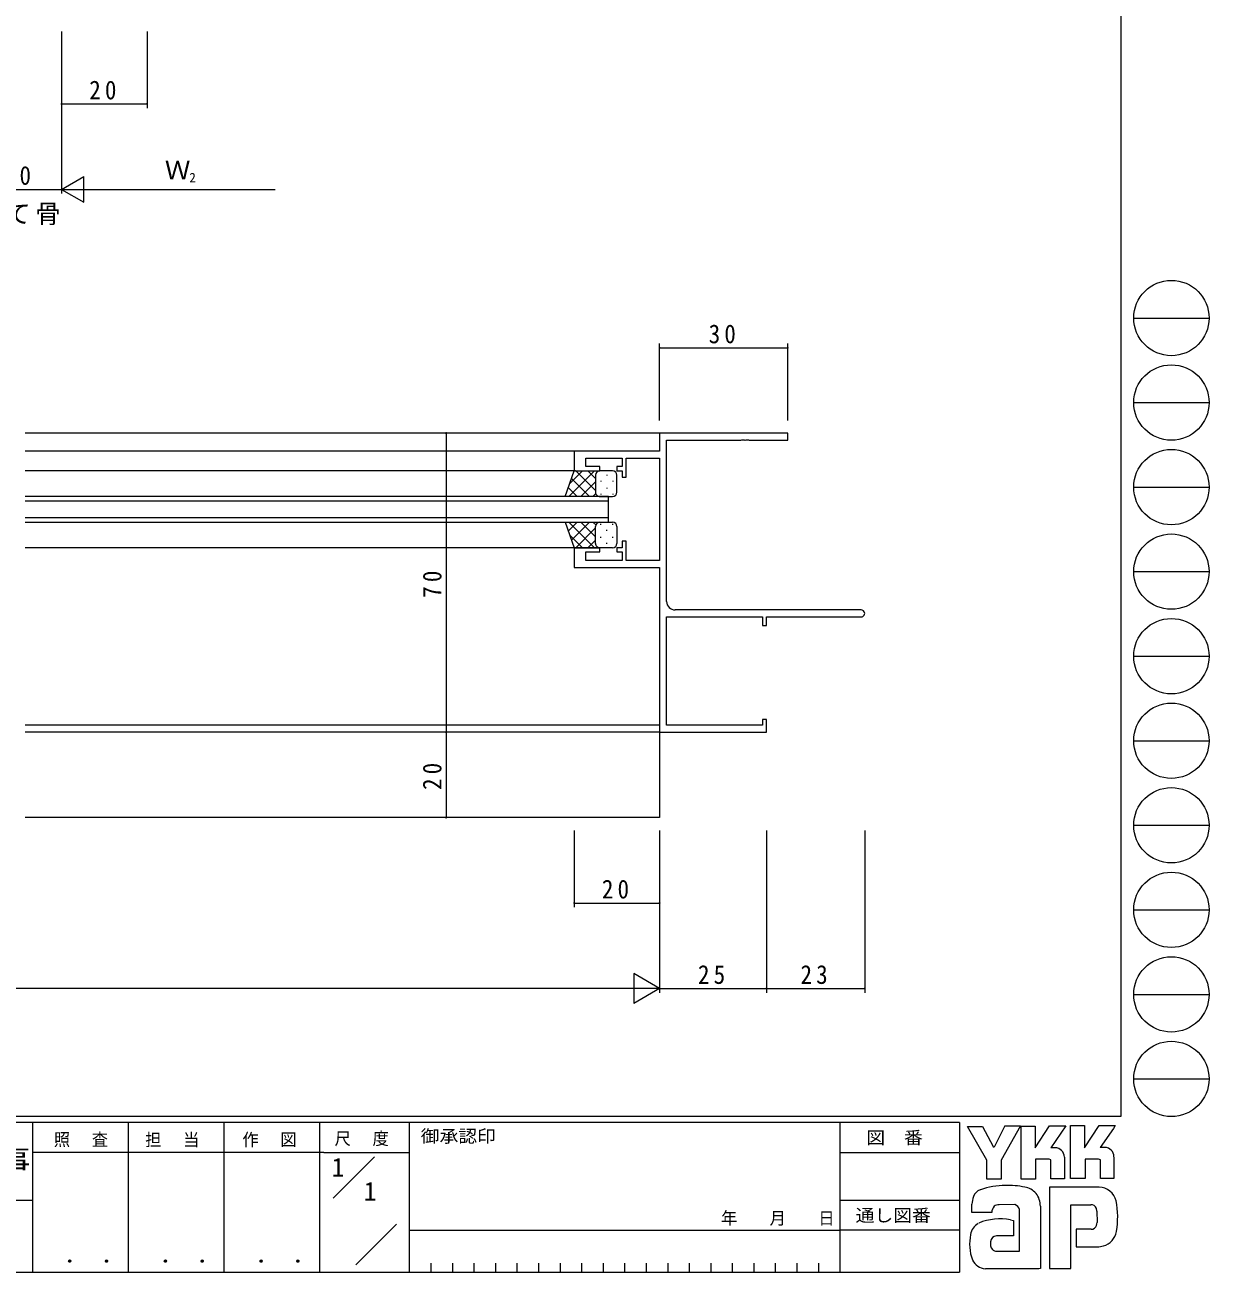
# Model space of a CAD drawing. Units: millimetres on the paper. Extents: x -420 to 373, y -297 to 267.
# Drawn here: x 95.7 to 372.9, y -297 to -5 of the extents above; entities that cross this region are included whole.
import ezdxf
from ezdxf.enums import TextEntityAlignment as Align

# ---------------------------------------------------------------- set-up
doc = ezdxf.new("R2010")
doc.units = ezdxf.units.MM
for name, color, linetype, lineweight in [('0-1_YKK_ZWAK', 7, 'Continuous', 9), ('0-3_YKK_11', 7, 'Continuous', 9), ('0-4_YKK_12', 2, 'Continuous', 9), ('0-5_YKK_13', 4, 'Continuous', 9), ('0-6_YKK_D', 6, 'Continuous', 9)]:
    doc.layers.add(name, color=color, linetype=linetype, lineweight=lineweight)
doc.layers.add('0-2_USER1', color=3, linetype='Continuous')
doc.styles.add('ＭＳ ゴシック', font='')
doc.styles.get('ＭＳ ゴシック').set_extended_font_data('MS Gothic')

msp = doc.modelspace()

# ---------------------------------------------------------------- linework, layer by layer
at = {"layer": '0-1_YKK_ZWAK'}
for p, q in [((352.3, 264.4), (352.3, -260.6)), ((355.276, -73.616), (372.916, -73.616)), ((355.276, -93.412), (372.916, -93.412)), ((355.276, -113.208), (372.916, -113.208)), ((355.276, -133.004), (372.916, -133.004)), ((355.276, -152.8), (372.916, -152.8)), ((355.276, -172.596), (372.916, -172.596)), ((355.276, -192.392), (372.916, -192.392)), ((355.276, -212.188), (372.916, -212.188)), ((355.276, -231.984), (372.916, -231.984)), ((355.276, -251.78), (372.916, -251.78)), ((352.3, -260.6), (-417.7, -260.6)), ((314.5, -262), (-417.7, -262)), ((97.5, -262), (97.5, -297)), ((119.9, -262), (119.9, -297)), ((142.3, -262), (142.3, -297)), ((164.7, -262), (164.7, -297)), ((185.7, -262), (185.7, -297)), ((286.5, -262), (286.5, -297)), ((314.5, -262), (314.5, -297)), ((325.136, -262.798), (322.581, -267.771)), ((340.474, -262.717), (343.745, -262.717)), ((340.474, -275.123), (340.474, -262.717)), ((347.178, -262.717), (350.962, -262.717)), ((350.962, -262.717), (350.583, -263.365)), ((316.337, -262.906), (319.851, -262.906)), ((320.932, -270.799), (316.337, -262.906)), ((328.96, -275.231), (328.96, -262.825)), ((350.583, -263.365), (347.461, -267.825)), ((336.879, -267.906), (335.84, -267.906)), ((348.501, -267.825), (347.461, -267.825)), ((165.684, -268.999), (97.5, -268.999)), ((165.684, -268.999), (185.7, -268.999)), ((167.87, -279.736), (177.564, -270.043)), ((286.5, -269), (314.5, -269)), ((335.474, -270.582), (332.284, -270.582)), ((339.042, -270.069), (339.042, -275.15)), ((343.88, -270.555), (343.88, -275.123)), ((347.069, -270.555), (343.88, -270.555)), ((347.502, -270.717), (347.069, -270.555)), ((347.502, -275.096), (347.502, -270.717)), ((350.664, -270.069), (350.664, -275.096)), ((347.124, -277.096), (335.528, -277.096)), ((335.528, -277.096), (335.528, -296.206)), ((343.88, -275.123), (340.474, -275.123)), ((347.502, -275.046), (347.553, -275.096)), ((350.664, -275.096), (347.502, -275.096)), ((-31.3, -280.199), (97.5, -280.199)), ((286.5, -280.199), (314.5, -280.199)), ((317.418, -283.07), (317.418, -281.141)), ((322.067, -283.07), (317.418, -283.07)), ((327.446, -281.205), (323.748, -281.275)), ((328.527, -292.071), (328.527, -282.34)), ((333.42, -281.583), (333.42, -296.179)), ((340.555, -281.259), (345.204, -281.259)), ((340.555, -296.206), (340.555, -281.259)), ((346.673, -282.756), (346.691, -285.391)), ((173.172, -295.345), (182.696, -285.821)), ((185.7, -287.2), (286.5, -287.2)), ((314.5, -287.199), (286.5, -287.199)), ((327.176, -288.53), (323.181, -288.535)), ((341.772, -286.989), (341.772, -291.125)), ((345.313, -286.989), (341.772, -286.989)), ((341.772, -291.125), (347.097, -291.125)), ((347.097, -291.125), (348.178, -290.882)), ((190.74, -294.9), (190.74, -297)), ((195.78, -294.9), (195.78, -297)), ((200.82, -294.9), (200.82, -297)), ((205.86, -294.9), (205.86, -297)), ((210.9, -294.9), (210.9, -297)), ((215.94, -294.9), (215.94, -297)), ((220.98, -294.9), (220.98, -297)), ((226.02, -294.9), (226.02, -297)), ((231.06, -294.9), (231.06, -297)), ((236.1, -294.9), (236.1, -297)), ((241.14, -294.9), (241.14, -297)), ((246.18, -294.9), (246.18, -297)), ((251.22, -294.9), (251.22, -297)), ((256.26, -294.9), (256.26, -297)), ((261.3, -294.9), (261.3, -297)), ((266.34, -294.9), (266.34, -297)), ((271.38, -294.9), (271.38, -297)), ((276.42, -294.9), (276.42, -297)), ((281.46, -294.9), (281.46, -297)), ((322.905, -292.071), (328.527, -292.071)), ((328.095, -292.071), (328.446, -292.071)), ((328.527, -292.07), (328.528, -292.071)), ((-417.7, -297), (314.5, -297)), ((322.067, -296.26), (320.58, -296.26)), ((333.095, -296.233), (322.067, -296.26)), ((333.42, -296.179), (333.095, -296.233))]:
    msp.add_line(p, q, dxfattribs=at)
for points in [[(325.136, -262.798), (328.762, -262.798), (324.229, -270.826)], [(328.96, -262.825), (332.176, -262.825), (332.176, -267.923), (335.555, -262.771)], [(335.555, -262.771), (339.38, -262.771), (335.84, -267.906)], [(343.745, -262.717), (343.745, -267.908), (347.178, -262.717)], [(319.851, -262.906), (322.364, -267.609), (322.581, -267.771)], [(324.229, -270.826), (324.229, -275.258), (320.932, -275.258), (320.932, -270.799)], [(332.284, -270.582), (332.284, -275.231), (328.96, -275.231)], [(339.042, -275.15), (335.906, -275.15), (335.906, -270.744), (335.474, -270.582)], [(326.473, -284.773), (327.176, -284.935), (327.176, -288.53)], [(335.528, -296.206), (339.772, -296.206), (340.555, -296.206)]]:
    msp.add_lwpolyline(points, dxfattribs=at)
for centre in [(364.096, -73.616), (364.096, -93.412), (364.096, -113.208), (364.096, -133.004), (364.096, -152.8), (364.096, -172.596), (364.096, -192.392), (364.096, -212.188), (364.096, -231.984), (364.096, -251.78)]:
    msp.add_circle(centre, 8.82, dxfattribs=at)
for centre, radius, start, end in [((336.879, -270.069), 2.163, 0.00165, 89.99603), ((348.501, -269.988), 2.163, 0.00165, 89.99603), ((325.222, -294.401), 17.68, 89.89165, 109.30847), ((325.741, -297.463), 20.748, 78.78009, 91.46938), ((329.03, -281.496), 4.449, 40.66422, 80.31693), ((346.972, -281.44), 4.341, 14.44571, 87.08746), ((322.459, -281.166), 5.037, 158.41083, 179.71774), ((320.106, -280.055), 2.444, 109.02126, 161.51263), ((328.809, -281.485), 4.612, 358.78058, 38.76563), ((324.175, -283.007), 2.109, 138.46381, 181.71359), ((323.615, -282.971), 1.701, 85.50551, 126.78038), ((326.956, -282.754), 1.625, 14.75519, 72.44994), ((345.365, -282.479), 1.229, 16.43123, 96.91661), ((343.031, -283.208), 3.673, 4.93422, 17.03551), ((330.666, -284.187), 20.86, 350.99026, 10.67624), ((320.927, -288.927), 3.908, 121.8271, 169.08475), ((324.02, -297.854), 13.309, 79.38097, 112.05824), ((345.314, -285.684), 1.306, 269.95467, 342.90144), ((343.01, -285.041), 3.697, 343.6902, 354.75362), ((327.949, -290.395), 11.082, 168.76372, 199.80078), ((323.19, -289.979), 1.445, 90.33952, 178.03638), ((347.035, -286.745), 4.291, 285.4429, 349.90448), ((324.082, -290.328), 2.369, 171.08202, 216.71922), ((323.15, -290.565), 1.526, 230.97279, 260.7549), ((320.94, -292.443), 3.823, 207.31435, 263.59464)]:
    msp.add_arc(centre, radius, start, end, dxfattribs=at)
at = {"layer": '0-3_YKK_11'}
for p, q in [((244.3, -100.6), (244.3, -104.8)), ((274.3, -100.6), (244.3, -100.6)), ((263.342, -102.23), (263.525, -102.11)), ((263.525, -102.11), (264.075, -102.11)), ((264.075, -102.11), (264.258, -102.23)), ((264.342, -102.23), (264.525, -102.11)), ((264.525, -102.11), (265.075, -102.11)), ((265.075, -102.11), (265.258, -102.23)), ((274.3, -102.23), (274.3, -100.6)), ((224.3, -104.8), (224.3, -109.4)), ((244.3, -104.8), (224.3, -104.8)), ((245.93, -102.23), (263.342, -102.23)), ((245.93, -139.97), (245.93, -102.23)), ((264.258, -102.23), (264.342, -102.23)), ((265.258, -102.23), (274.3, -102.23)), ((227, -106.43), (235.5, -106.43)), ((227, -108.4), (227, -106.43)), ((235.5, -106.43), (235.5, -108.4)), ((236.5, -106.43), (244.3, -106.43)), ((236.5, -110.9), (236.5, -106.43)), ((244.3, -106.43), (244.3, -130.37)), ((224.3, -109.4), (230.3, -109.4)), ((230.3, -108.4), (227, -108.4)), ((230.3, -109.4), (230.3, -108.4)), ((234.3, -108.4), (234.3, -109.4)), ((235.5, -108.4), (234.3, -108.4)), ((234.3, -109.4), (235.5, -109.4)), ((235.5, -109.4), (235.5, -110.9)), ((235.5, -110.9), (236.5, -110.9)), ((224.3, -127.4), (224.3, -132)), ((230.3, -127.4), (224.3, -127.4)), ((227, -128.4), (230.3, -128.4)), ((227, -130.37), (227, -128.4)), ((230.3, -128.4), (230.3, -127.4)), ((234.3, -127.4), (234.3, -128.4)), ((235.5, -127.4), (234.3, -127.4)), ((234.3, -128.4), (235.5, -128.4)), ((235.5, -125.9), (235.5, -127.4)), ((236.5, -125.9), (235.5, -125.9)), ((235.5, -128.4), (235.5, -130.37)), ((236.5, -130.37), (236.5, -125.9)), ((235.5, -130.37), (227, -130.37)), ((244.3, -130.37), (236.5, -130.37)), ((224.3, -132), (244.3, -132)), ((244.3, -132), (244.3, -170.6)), ((291.485, -141.97), (247.93, -141.97)), ((245.93, -143.6), (268.4, -143.6)), ((245.93, -168.97), (245.93, -143.6)), ((268.4, -143.6), (268.4, -145.6)), ((268.4, -145.6), (269.3, -145.6)), ((269.3, -143.6), (291.485, -143.6)), ((269.3, -145.6), (269.3, -143.6)), ((268.4, -168.97), (245.93, -168.97)), ((268.4, -167.6), (268.4, -168.97)), ((269.3, -167.6), (268.4, -167.6)), ((269.3, -170.6), (269.3, -167.6)), ((244.3, -170.6), (269.3, -170.6))]:
    msp.add_line(p, q, dxfattribs=at)
for centre, radius, start, end in [((247.93, -139.97), 2, 180, 269.99998), ((291.485, -142.785), 0.815, 269.99998, 90)]:
    msp.add_arc(centre, radius, start, end, dxfattribs=at)
at = {"layer": '0-4_YKK_12'}
for p, q in [((244.3, -100.6), (95.8, -100.6)), ((244.3, -100.6), (244.3, -104.5)), ((224.6, -104.8), (95.8, -104.8)), ((244.3, -106.73), (244.3, -130.07)), ((224.6, -109.4), (95.8, -109.4)), ((232.301, -115.4), (95.8, -115.4)), ((95.8, -116.4), (232.301, -116.4)), ((232.301, -121.4), (232.301, -115.4)), ((232.301, -120.4), (95.8, -120.4)), ((95.8, -121.4), (232.301, -121.4)), ((224.6, -127.4), (95.8, -127.4)), ((244.3, -132.3), (244.3, -190.6)), ((244.3, -168.97), (95.8, -168.97)), ((244.3, -170.6), (95.8, -170.6)), ((244.3, -190.6), (95.8, -190.6))]:
    msp.add_line(p, q, dxfattribs=at)
at = {"layer": '0-5_YKK_13'}
for p, q in [((222.157, -115.4), (224.3, -109.4)), ((229.032, -109.4), (223.032, -115.4)), ((226.203, -109.4), (223.243, -112.361)), ((224.3, -109.4), (230.3, -109.4)), ((229.3, -114.02), (224.68, -109.4)), ((229.3, -111.192), (227.508, -109.4)), ((229.3, -110.4), (229.3, -114)), ((229.3, -110.8), (229.3, -114.4)), ((233.3, -109.4), (230.3, -109.4)), ((231.937, -110.32), (231.937, -110.52)), ((234.3, -114.4), (234.3, -110.4)), ((225.023, -115.4), (222.911, -113.288)), ((227.851, -115.4), (223.656, -111.204)), ((229.3, -111.96), (225.86, -115.4)), ((230.522, -111.735), (230.522, -111.935)), ((231.937, -113.35), (231.937, -113.55)), ((233.352, -111.735), (233.352, -111.935)), ((230.3, -115.4), (222.157, -115.4)), ((229.357, -114.732), (228.689, -115.4)), ((230.3, -115.4), (233.3, -115.4)), ((230.522, -114.765), (230.522, -114.965)), ((233.352, -114.765), (233.352, -114.965)), ((222.157, -121.4), (230.3, -121.4)), ((222.157, -121.4), (224.3, -127.4)), ((225.023, -121.4), (222.911, -123.512)), ((229.032, -127.4), (223.032, -121.4)), ((227.851, -121.4), (223.656, -125.596)), ((229.3, -124.84), (225.86, -121.4)), ((229.357, -122.068), (228.689, -121.4)), ((229.3, -126), (229.3, -122.4)), ((230.3, -121.4), (233.3, -121.4)), ((230.522, -122.035), (230.522, -121.835)), ((233.352, -122.035), (233.352, -121.835)), ((234.3, -122.4), (234.3, -126.4)), ((226.203, -127.4), (223.243, -124.439)), ((229.3, -122.78), (224.68, -127.4)), ((229.3, -126.4), (229.3, -122.8)), ((230.522, -125.065), (230.522, -124.865)), ((231.937, -123.45), (231.937, -123.25)), ((233.352, -125.065), (233.352, -124.865)), ((224.3, -127.4), (230.3, -127.4)), ((229.3, -125.608), (227.508, -127.4)), ((233.3, -127.4), (230.3, -127.4)), ((231.937, -126.48), (231.937, -126.28))]:
    msp.add_line(p, q, dxfattribs=at)
for centre, start, end in [((230.3, -110.4), 89.99998, 179.99998), ((230.3, -110.4), 89.99998, 179.99998), ((233.3, -110.4), 359.99998, 89.99998), ((230.3, -114.4), 179.99998, 269.99998), ((230.3, -114.4), 179.99998, 269.99998), ((233.3, -114.4), 269.99998, 359.99998), ((230.3, -122.4), 89.99998, 179.99998), ((230.3, -122.4), 89.99998, 179.99998), ((233.3, -122.4), 359.99998, 89.99998), ((230.3, -126.4), 179.99998, 269.99998), ((230.3, -126.4), 179.99998, 269.99998), ((233.3, -126.4), 269.99998, 359.99998)]:
    msp.add_arc(centre, 1, start, end, dxfattribs=at)
at = {"layer": '0-6_YKK_D'}
for p, q in [((104.3, -6.498), (104.3, -44.498)), ((104.3, -6.498), (104.3, -24.498)), ((104.3, -6.498), (104.3, -44.498)), ((124.3, -6.498), (124.3, -24.498)), ((104.3, -23.498), (124.3, -23.498)), ((104.3, -43.498), (109.496, -40.498)), ((109.496, -46.498), (109.496, -40.498)), ((84.3, -43.498), (104.3, -43.498)), ((104.3, -43.498), (114.692, -43.498)), ((104.3, -43.498), (109.496, -46.498)), ((110.3, -43.498), (154.3, -43.498)), ((244.3, -97.6), (244.3, -79.6)), ((244.3, -80.6), (274.3, -80.6)), ((274.3, -97.6), (274.3, -79.6)), ((221.3, -100.6), (193.3, -100.6)), ((194.3, -100.6), (194.3, -170.6)), ((221.3, -170.6), (193.3, -170.6)), ((221.3, -170.6), (193.3, -170.6)), ((194.3, -170.6), (194.3, -190.6)), ((221.3, -190.6), (193.3, -190.6)), ((224.3, -193.6), (224.3, -211.6)), ((244.3, -193.6), (244.3, -211.6)), ((244.3, -193.6), (244.3, -231.6)), ((244.3, -193.6), (244.3, -231.6)), ((269.3, -193.6), (269.3, -231.6)), ((269.3, -193.6), (269.3, -231.6)), ((292.3, -193.6), (292.3, -231.6)), ((224.3, -210.6), (244.3, -210.6)), ((238.238, -227.1), (238.238, -234.1)), ((244.3, -230.6), (238.238, -227.1)), ((237.3, -230.6), (-48.7, -230.6)), ((244.3, -230.6), (232.176, -230.6)), ((244.3, -230.6), (238.238, -234.1)), ((244.3, -230.6), (269.3, -230.6)), ((269.3, -230.6), (292.3, -230.6))]:
    msp.add_line(p, q, dxfattribs=at)
for centre, start, end in [((104.3, -23.498), 0, 180), ((104.3, -23.498), 180, 0), ((124.3, -23.498), 0, 180), ((124.3, -23.498), 180, 0), ((244.3, -80.6), 0, 180), ((244.3, -80.6), 180, 0), ((274.3, -80.6), 0, 180), ((274.3, -80.6), 180, 0), ((194.3, -100.6), 90, 270), ((194.3, -100.6), 270, 90), ((194.3, -170.6), 90, 270), ((194.3, -170.6), 90, 270), ((194.3, -170.6), 270, 90), ((194.3, -170.6), 270, 90), ((194.3, -190.6), 90, 270), ((194.3, -190.6), 270, 90), ((224.3, -210.6), 0, 180), ((224.3, -210.6), 180, 0), ((244.3, -210.6), 0, 180), ((244.3, -210.6), 180, 0), ((269.3, -230.6), 0, 180), ((269.3, -230.6), 0, 180), ((269.3, -230.6), 180, 0), ((269.3, -230.6), 180, 0), ((292.3, -230.6), 0, 180), ((292.3, -230.6), 180, 0)]:
    msp.add_arc(centre, 0.106, start, end, dxfattribs=at)

# ---------------------------------------------------------------- texts
at = {"layer": '0-1_YKK_ZWAK', "style": 'ＭＳ ゴシック', "width": 1.1}
for s, p in [('御承認印', (188.367, -267.533)), ('図\u3000番', (292.698, -267.862)), ('通し図番', (290.179, -286.085))]:
    msp.add_text(s, height=2.933, dxfattribs=at).set_placement(p, align=Align.BOTTOM_LEFT)
at = {"layer": '0-1_YKK_ZWAK', "color": 2, "style": 'ＭＳ ゴシック', "width": 1.15}
msp.add_text('工事', height=5.132, dxfattribs=at).set_placement((80.931, -274.956), align=Align.BOTTOM_LEFT)
at = {"layer": '0-1_YKK_ZWAK', "color": 3, "style": 'ＭＳ ゴシック', "width": 1.15}
for p in [(101.955, -295.946), (124.355, -295.946), (146.755, -295.946)]:
    msp.add_text(' ． ．', height=3.666, dxfattribs=at).set_placement(p, align=Align.BOTTOM_LEFT)
at = {"layer": '0-1_YKK_ZWAK', "char_height": 2.933, "attachment_point": 7, "style": 'ＭＳ ゴシック'}
for s, insert in [('\\T1.17;\\W0.95;照\\~\\~査', (102.489, -267.78)), ('\\T1.17;\\W0.95;担\\~\\~当', (123.855, -267.78)), ('\\T1.17;\\W0.95;作\\~\\~図', (146.62, -267.762)), ('\\T1.17;\\W0.95;尺\\~\\~度', (168.212, -267.537)), ('\\T1.2;\\W0.95;年\\~\\~\\~月\\~\\~\\~日', (258.676, -286.169))]:
    msp.add_mtext(s, dxfattribs=dict(at, insert=insert))
at = {"layer": '0-2_USER1', "style": 'ＭＳ ゴシック'}
for p in [(167.5, -275.999), (175.033, -281.599)]:
    msp.add_text('1', height=4.399, dxfattribs=at).set_placement(p, align=Align.BOTTOM_LEFT)
at = {"layer": '0-2_USER1', "insert": (84.078, -51.875), "char_height": 4.399, "attachment_point": 7, "style": 'ＭＳ ゴシック'}
msp.add_mtext('\\T1.17;たて骨', dxfattribs=at)
at = {"layer": '0-6_YKK_D', "color": 3, "style": 'ＭＳ ゴシック'}
msp.add_text('Ｗ', height=4.399, dxfattribs=at).set_placement((128.46, -42.498), align=Align.BOTTOM_LEFT)
at = {"layer": '0-6_YKK_D', "color": 7, "style": 'ＭＳ ゴシック'}
msp.add_text('2', height=2.199, dxfattribs=at).set_placement((134.22, -42.498), align=Align.BOTTOM_LEFT)
at = {"layer": '0-6_YKK_D', "color": 3, "char_height": 4.399, "attachment_point": 7, "style": 'ＭＳ ゴシック'}
for s, insert in [('\\T1.36;\\W0.9;20', (110.78, -22.498)), ('\\T1.36;\\W0.9;20', (90.78, -42.498)), ('\\T1.36;\\W0.9;30', (255.78, -79.6)), ('\\T1.36;\\W0.9;20', (230.78, -209.6)), ('\\T1.36;\\W0.9;25', (253.28, -229.6)), ('\\T1.36;\\W0.9;23', (277.28, -229.6))]:
    msp.add_mtext(s, dxfattribs=dict(at, insert=insert))
at = {"layer": '0-6_YKK_D', "color": 3, "char_height": 4.399, "attachment_point": 7, "rotation": 90, "style": 'ＭＳ ゴシック'}
for s, insert in [('\\T1.36;\\W0.9;70', (193.3, -139.12)), ('\\T1.36;\\W0.9;20', (193.3, -184.12))]:
    msp.add_mtext(s, dxfattribs=dict(at, insert=insert))

doc.saveas('drawing.dxf')
